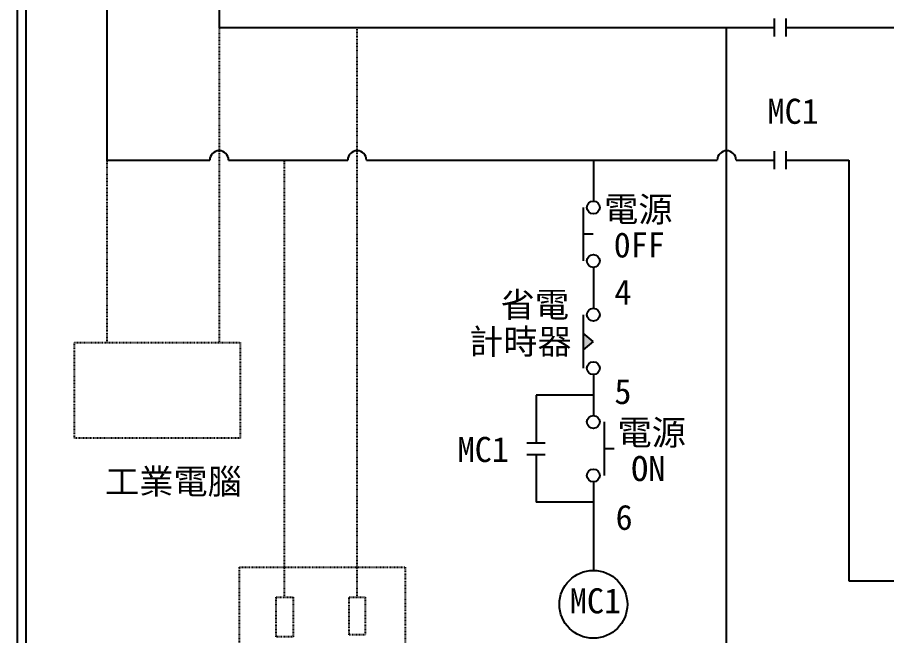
# Model space of a CAD drawing. Extents: x 325 to 612, y 3 to 207.
# Drawn here: x 325.3 to 450, y 47.5 to 136.2 of the extents above; entities that cross this region are included whole.
import ezdxf

# ---------------------------------------------------------------- set-up
doc = ezdxf.new("R2010")
doc.units = 0
doc.linetypes.add('DASHED', pattern=[0.2, 0.1, -0.1])
doc.layers.add('圖框層', color=7, linetype='CONTINUOUS')
doc.layers.add('標尺寸層', color=3, linetype='CONTINUOUS')
doc.styles.add('STSL', font='kaiu.ttf')

msp = doc.modelspace()

# ---------------------------------------------------------------- hatches: boundary and pattern name
at = {"layer": '標尺寸層'}
msp.add_hatch(color=7, dxfattribs=at).paths.add_polyline_path([(406.49, 90.89), (406.49, 88.53), (407.92, 89.71)])

# ---------------------------------------------------------------- linework, layer by layer
at = {"layer": '圖框層', "color": 7}
for p, q in [((325.32, 3), (325.32, 206.97)), ((326.57, 4.25), (326.57, 205.72))]:
    msp.add_line(p, q, dxfattribs=at)
at = {"layer": '標尺寸層', "color": 7}
for p, q in [((354.27, 164.22), (354.27, 134.75)), ((338.15, 157.43), (338.15, 115.72)), ((433.94, 133.45), (433.94, 136.06)), ((435.61, 133.45), (435.61, 136.06)), ((354.27, 134.75), (427.08, 134.75)), ((427.08, 40.95), (427.08, 134.75)), ((427.08, 134.75), (433.94, 134.75)), ((435.61, 134.75), (442.47, 134.75)), ((442.47, 134.75), (451.84, 134.75)), ((433.94, 114.42), (433.94, 117.03)), ((435.61, 114.42), (435.61, 117.03)), ((338.15, 115.72), (352.92, 115.72)), ((355.62, 115.72), (372.71, 115.72)), ((375.42, 115.72), (425.73, 115.72)), ((407.96, 115.72), (407.96, 109.86)), ((428.43, 115.72), (433.94, 115.72)), ((435.61, 115.72), (442.47, 115.72)), ((440.41, 115.72), (444.59, 115.72)), ((444.59, 115.72), (444.59, 55.38)), ((406.49, 108.94), (406.49, 101.26)), ((406.49, 105.14), (407.92, 105.14)), ((407.96, 100.33), (407.96, 94.47)), ((406.49, 93.55), (406.49, 85.87)), ((407.92, 89.71), (406.49, 90.89)), ((406.49, 90.89), (406.49, 88.53)), ((407.92, 89.71), (406.49, 88.53)), ((407.96, 84.95), (407.96, 79.08)), ((407.96, 82.01), (399.73, 82.01)), ((399.73, 82.01), (399.73, 75.15)), ((409.51, 78.16), (409.51, 70.48)), ((398.43, 75.15), (401.04, 75.15)), ((409.51, 74.37), (410.93, 74.37)), ((398.43, 73.49), (401.04, 73.49)), ((399.73, 73.49), (399.73, 66.63)), ((407.96, 69.56), (407.96, 56.85)), ((407.96, 66.63), (399.73, 66.63)), ((444.59, 55.38), (594.55, 55.38))]:
    msp.add_line(p, q, dxfattribs=at)
at = {"layer": '標尺寸層', "color": 7, "linetype": 'DASHED'}
for p, q in [((354.27, 134.75), (354.27, 89.55)), ((374.06, 53.01), (374.06, 134.75)), ((338.15, 115.72), (338.15, 89.55)), ((363.65, 53.01), (363.65, 115.72))]:
    msp.add_line(p, q, dxfattribs=at)
for points in [[(333.5, 89.55), (357.27, 89.55), (357.27, 75.83), (333.5, 75.83)], [(357.19, 57.33), (380.96, 57.33), (380.96, 43.61), (357.19, 43.61)], [(362.43, 53.01), (364.88, 53.01), (364.88, 47.31), (362.43, 47.31)], [(372.9, 53.01), (375.23, 53.01), (375.23, 47.59), (372.9, 47.59)]]:
    msp.add_lwpolyline(points, close=True, dxfattribs=at)
at = {"layer": '標尺寸層', "color": 7}
for centre, radius in [((407.96, 108.94), 0.92), ((407.96, 101.26), 0.92), ((407.96, 93.55), 0.92), ((407.96, 85.87), 0.92), ((407.96, 78.16), 0.92), ((407.96, 70.48), 0.92), ((407.96, 51.98), 4.87)]:
    msp.add_circle(centre, radius, dxfattribs=at)
for centre, end in [((354.27, 115.72), 179.969), ((374.06, 115.72), 179.969), ((427.08, 115.72), 180)]:
    msp.add_arc(centre, 1.35, 0, end, dxfattribs=at)

# ---------------------------------------------------------------- texts
at = {"layer": '圖框層', "color": 4, "style": 'STSL'}
for s, p in [('MC1', (432.95, 120.94)), ('電源', (409.5, 106.87)), ('0FF', (410.87, 101.76)), ('省電', (394.65, 93.18)), ('4', (410.97, 94.97)), ('計時器', (390.13, 87.89)), ('5', (410.97, 80.73)), ('電源', (411.42, 74.84)), ('MC1', (388.48, 72.41)), ('ON', (413.38, 69.67)), ('工業電腦', (337.89, 67.81)), ('6', (411.14, 62.67)), ('MC1', (404.58, 50.69))]:
    msp.add_text(s, height=3.6, dxfattribs=at).set_placement(p)

doc.saveas('drawing.dxf')
